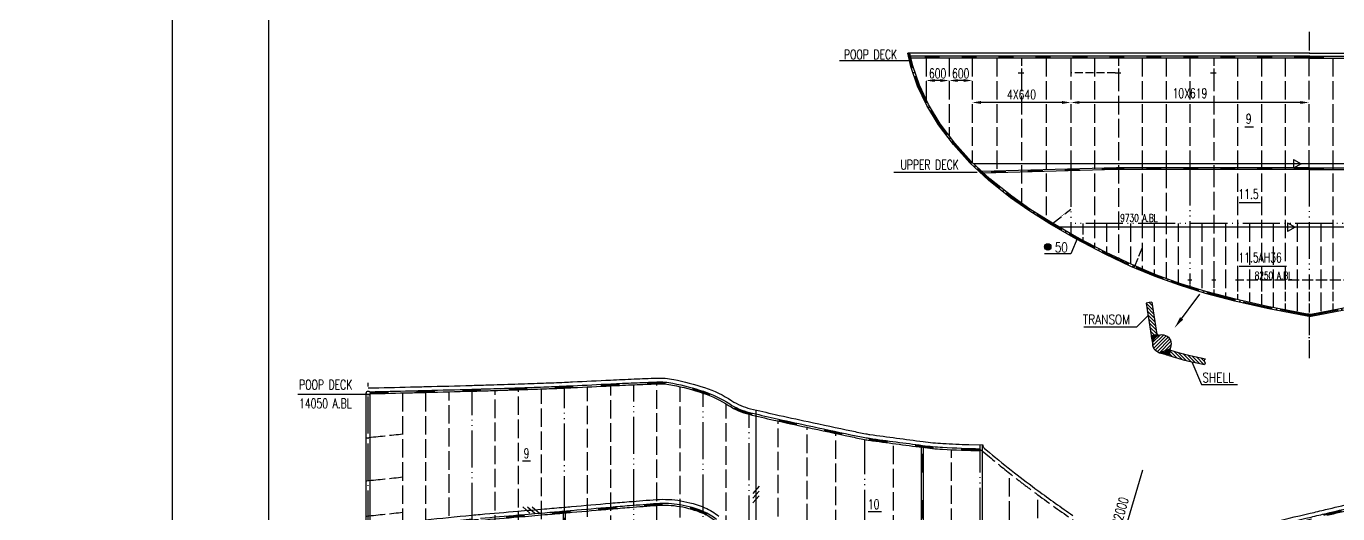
# Model space of a CAD drawing. Extents: x -12185 to 163857, y -7437 to 55100.
# Drawn here: x -12185 to 21888, y 17708 to 30374 of the extents above; entities that cross this region are included whole.
import ezdxf
from ezdxf.enums import TextEntityAlignment as Align

# ---------------------------------------------------------------- set-up
doc = ezdxf.new("R2010")
doc.units = 0
doc.header["$LTSCALE"] = 40
doc.header["$MEASUREMENT"] = 0
for name, pattern in [('ACAD_ISO02W100', [15, 12, -3]), ('ACAD_ISO03W100', [30, 12, -18]), ('ACAD_ISO04W100', [30.5, 24, -3, 0.5, -3]), ('ACAD_ISO05W100', [34, 24, -3, 0.5, -3, 0.5, -3]), ('DASHED1', [5.4, 4, -1.4]), ('S-DASHED', [8, 6, -2])]:
    doc.linetypes.add(name, pattern=pattern)
doc.layers.get('0').update_dxf_attribs({"linetype": 'CONTINUOUS'})
doc.layers.get('DEFPOINTS').update_dxf_attribs({"linetype": 'CONTINUOUS'})
for name, color, linetype in [('1', 2, 'CONTINUOUS'), ('BANFENG', 6, 'CONTINUOUS'), ('BT_ENG', 7, 'CONTINUOUS'), ('C-CAS', 4, 'ACAD_ISO02W100'), ('C-CEN', 4, 'ACAD_ISO04W100'), ('TEXT', 1, 'CONTINUOUS'), ('Y-CAS', 7, 'ACAD_ISO02W100'), ('Y-H', 2, 'ACAD_ISO03W100'), ('Y-PH', 2, 'ACAD_ISO05W100')]:
    doc.layers.add(name, color=color, linetype=linetype)
doc.styles.add('ROMANS', font='romans.shx', dxfattribs={"width": 0.7, "height": 250})
doc.dimstyles.new('DM-50', dxfattribs={"dimscale": 150, "dimtxt": 250, "dimasz": 1.5, "dimexe": 1, "dimexo": 0.5, "dimgap": 0.5, "dimtad": 0, "dimzin": 12, "dimdsep": 46, "dimtxsty": 'ROMANS', "dimcen": 0.1, "dimclrt": 4, "dimadec": 0, "dimazin": 0, "dimtfac": 1, "dimtofl": 0, "dimtmove": 2, "dimatfit": 3, "dimfxl": 0, "dimtolj": 1, "dimtzin": 12, "dimarcsym": 0})
pattern_1 = [(135, (-89114.492, 5808.904), (-13.258252, -13.258252), [])]

# ---------------------------------------------------------------- blocks, each defined once
blk = doc.blocks.new('*D6')
at = {"color": 0, "linetype": 'ByBlock', "transparency": 16777216}
blk.add_line((16816, 18839), (16311, 17137), dxfattribs=at)
blk.add_solid([(16275, 17148), (16346, 17127), (16246, 16922)], dxfattribs=at)
at = {"layer": 'DEFPOINTS', "color": 0, "linetype": 'ByBlock', "transparency": 16777216}
for p in [(16816, 18839), (16246, 16922)]:
    blk.add_point(p, dxfattribs=at)
at = {"color": 4, "linetype": 'ByBlock', "transparency": 16777216, "insert": (16234, 17764), "char_height": 250, "attachment_point": 5, "rotation": 73.4553, "style": 'ROMANS'}
blk.add_mtext('\\A1;R2000', dxfattribs=at)

msp = doc.modelspace()

# ---------------------------------------------------------------- hatches: boundary and pattern name
h = msp.add_hatch()
h.set_pattern_fill('ANSI31', color=256, scale=200, style=0)
h.set_pattern_definition([(45, (110541.39, 14208.445), (-17.6776695, 17.6776695), [])])
h.paths.add_polyline_path([(14272.702, 24641.087, 1.000000008), (14437.421, 24641.087, 1.000000008)])
h = msp.add_hatch()
h.set_pattern_fill('ANSI31', color=256, scale=500, angle=90, style=0)
h.set_pattern_definition([(135, (-89047.595, 6105.89), (-44.194174, -44.194174), [])])
h.paths.add_polyline_path([(17056.779, 23207.808), (17048.583, 23197.21), (17040.439, 23190.147), (17032.301, 23186.105), (17024.124, 23184.57), (17015.865, 23185.026), (17007.477, 23186.961), (16998.918, 23189.859), (16990.141, 23193.205), (16981.107, 23196.497), (16971.798, 23199.274), (16962.198, 23201.087), (16952.294, 23201.485), (16942.071, 23200.019), (16931.515, 23196.24), (16920.611, 23189.698), (16909.345, 23179.943), (17038.347, 22343.19), (17186.367, 22367.481)])
h = msp.add_hatch()
h.set_pattern_fill('ANSI31', color=256, scale=150, angle=90, style=0)
h.set_pattern_definition(pattern_1)
h.paths.add_polyline_path([(17222.335, 22341.164, 0.419459455), (17186.59, 22367.518), (17038.347, 22343.19, -0.002142408), (17046.433, 22298.504, 0.001900848), (17056.128, 22246.1, 0.002228475), (17068.001, 22184.759, 0.002225187), (17080.401, 22123.617, -0.29395719)])
h = msp.add_hatch()
h.set_pattern_fill('ANSI31', color=256, scale=500, style=0)
h.set_pattern_definition([(45, (-89041.825, 6105.89), (-44.194174, 44.194174), [])])
h.paths.add_polyline_path([(17080.397, 22122.111, 1), (17560.397, 22122.111, 1)])
h = msp.add_hatch()
h.set_pattern_fill('ANSI31', color=256, scale=150, angle=90, style=0)
h.set_pattern_definition(pattern_1)
edge = h.paths.add_edge_path()
edge.add_arc((17517.185, 21960.59), 28.519, 0.1898682, 84.1838523)
edge.add_arc((17320.397, 22122.111), 240, 254.6073676, 326.3038925, ccw=False)
edge.add_arc((20549.65, 32416.192), 11028.56, 252.6273967, 253.028948)
edge.add_arc((20674.477, 32863.858), 11493.172, 253.0851656, 253.4867169)
edge.add_arc((20674.477, 32863.858), 11493.172, 253.4867169, 253.7291296)
edge.add_arc((19465.36, 28688.36), 7146.148, 253.6553991, 254.0452727)
edge.add_line((17501.043, 21817.487), (17545.704, 21960.684))
h = msp.add_hatch()
h.set_pattern_fill('ANSI31', color=256, scale=500, angle=90, style=0)
h.set_pattern_definition([(135, (-89051.6, 6100.69), (-44.194174, -44.194174), [])])
h.paths.add_polyline_path([(17774.332, 21892.435), (17652.452, 21927.391), (17545.704, 21960.684), (17501.043, 21817.487), (17609.439, 21783.68), (17734.33, 21747.86), (17872.063, 21711.139), (18021.02, 21674.017), (18179.51, 21637.026), (18345.807, 21600.717), (18419.805, 21585.66), (18431.036, 21596.093), (18438.159, 21605.892), (18441.761, 21615.132), (18442.428, 21623.889), (18440.748, 21632.236), (18437.307, 21640.248), (18432.692, 21648.001), (18427.49, 21655.569), (18422.325, 21663.053), (18417.966, 21670.658), (18415.219, 21678.615), (18414.89, 21687.158), (18417.784, 21696.516), (18424.708, 21706.922), (18436.468, 21718.607), (18453.869, 21731.803), (18376.761, 21747.492), (18212.557, 21783.344), (18056.204, 21819.836), (17909.523, 21856.391)])

# ---------------------------------------------------------------- linework, layer by layer
at = {"color": 2}
msp.add_line((-5892.038, 33663.42), (-5892.038, -6336.58), dxfattribs=at)
at = {"color": 2, "linetype": 'S-DASHED', "ltscale": 0.9}
for p, q in [((13672.178, 29559.68), (13672.178, 29163.681)), ((16190.178, 29559.68), (16190.178, 29163.681)), ((18666.178, 29559.68), (18666.178, 29163.681))]:
    msp.add_line(p, q, dxfattribs=at)
at = {"color": 0, "linetype": 'ByBlock'}
for p, q in [((11567.178, 28963.57), (11417.178, 28963.57)), ((12167.178, 28963.57), (12017.178, 28963.57)), ((14727.178, 28392.682), (12617.178, 28392.682)), ((20917.178, 28392.682), (15177.178, 28392.682)), ((21142.178, 28467.682), (21142.178, 28542.682))]:
    msp.add_line(p, q, dxfattribs=at)
at = {"color": 2, "linetype": 'S-DASHED', "ltscale": 0.6}
for p, q in [((13586.763, 29163.681), (13757.592, 29163.681)), ((16104.763, 29163.681), (16275.592, 29163.681)), ((18580.763, 29163.681), (18751.592, 29163.681))]:
    msp.add_line(p, q, dxfattribs=at)
at = {"color": 3, "linetype": 'DASHED1', "ltscale": 1.3}
msp.add_line((16104.763, 29163.681), (14952.178, 29163.681), dxfattribs=at)
for p, q in [((19475.264, 27761.104), (19696.172, 27761.104)), ((16141.496, 26697.671), (12641.894, 26602.227)), ((16142.859, 26647.689), (12693.692, 26553.621)), ((12519.295, 26573.874), (10354.013, 26573.874)), ((19325.046, 25792.104), (19882.178, 25792.104)), ((27184.989, 25152.68), (14657.834, 25152.68)), ((19325.046, 24142.461), (20552.443, 24142.461)), ((16909.345, 23179.943), (17038.347, 22343.19)), ((17056.779, 23207.808), (17186.367, 22367.481)), ((16669.013, 22566.295), (16959.211, 22856.493)), ((15288.327, 22566.295), (16669.013, 22566.295)), ((17038.347, 22343.19), (17186.367, 22367.481)), ((17545.704, 21960.684), (17501.043, 21817.487)), ((18092.796, 21657.265), (18345.707, 21063.117)), ((-3287.725, 20803.005), (-5128.459, 20803.005)), ((-3350, 7848.87), (-3350, 20853.187)), ((-3250, 7848.87), (-3250, 20853.187)), ((18345.707, 21063.117), (19280.173, 21063.117)), ((11075, 16385.839), (11075, 19437.257)), ((11125, 16380.892), (11125, 19430.78)), ((12301.856, 19505.186), (12670, 19495.997)), ((12705.603, 19409.862), (12839.871, 19298.124)), ((6858.748, 18421.099), (6691.295, 18235.467)), ((6858.748, 18296), (6691.295, 18110.367)), ((6858.748, 18173.62), (6691.295, 17987.987)), ((715.375, 17889.198), (901.008, 17721.745)), ((840.475, 17889.198), (1026.107, 17721.745)), ((962.855, 17889.198), (1148.487, 17721.745)), ((1775, 12085.243), (1775, 17726.706)), ((1825, 12088.575), (1825, 17730.975))]:
    msp.add_line(p, q)
at = {"flags": 128}
for points in [[(27108.679, 26797.68), (12433.607, 26797.68)], [(21142.178, 26697.68), (16142.178, 26697.68)], [(21142.178, 26647.68), (16142.178, 26647.68)], [(21142.178, 26697.68), (27087.861, 26697.68)], [(21142.178, 26647.68), (27077.452, 26647.68)]]:
    msp.add_lwpolyline(points, dxfattribs=at)
for points in [[(15134.358, 24897.541), (14950.217, 24460.27), (14270.203, 24460.27)], [(17056.779, 23207.808), (16990.012, 23193.252), (16912.34, 23182.536), (16909.345, 23179.943)], [(17722.867, 22637.79), (18302.955, 23409.812)], [(17501.043, 21817.487), (17609.439, 21783.68), (17734.33, 21747.86), (17872.063, 21711.139), (18021.02, 21674.017), (18179.51, 21637.026), (18345.807, 21600.717), (18419.805, 21585.66)], [(17545.704, 21960.684), (17652.452, 21927.391), (17774.332, 21892.435), (17909.523, 21856.391), (18056.204, 21819.836), (18212.557, 21783.344), (18376.761, 21747.492), (18453.869, 21731.803)], [(18453.869, 21731.803), (18436.468, 21718.607), (18424.708, 21706.922), (18417.784, 21696.516), (18414.89, 21687.158), (18415.219, 21678.615), (18417.966, 21670.658), (18422.325, 21663.053), (18427.49, 21655.569), (18432.692, 21648.001), (18437.307, 21640.248), (18440.748, 21632.236), (18442.428, 21623.889), (18441.761, 21615.132), (18438.159, 21605.892), (18431.036, 21596.093), (18419.805, 21585.66)]]:
    msp.add_lwpolyline(points)
for points in [[(-1802.501, 17453.223, -0.000012819), (-606.91, 17573.423, -0.003477421)], [(-1797.499, 17403.474, -0.000012819), (-601.91, 17523.674, -0.003477421)], [(-381.523, 17592.843, -0.000053357), (597.875, 17676.5, -0.000014982), (1285.702, 17735.157, 0.00002012), (1797.874, 17778.84, 0.000517501), (1992.39, 17795.64, -0.000100137), (2997.833, 17883.329, -0.002229945), (3486.749, 17923.674, -0.001532959), (4198.208, 17976.996, -0.060352582), (4801.154, 17947.538, -0.057394845), (5409.706, 17769.882, -0.069988313), (5746.364, 17568.786, 0.087959353)], [(-377.263, 17543.024, -0.000053357), (602.125, 17626.68, -0.000014982), (1289.949, 17685.337, 0.00002012), (1802.126, 17729.021, 0.000517501), (1996.744, 17745.83, -0.000100137), (3002.167, 17833.517, -0.002229945), (3490.639, 17873.826, -0.001532959), (4201.792, 17927.125, -0.060352582), (4792.726, 17898.254, -0.057394845), (5390.294, 17723.804, -0.069988313), (5714.994, 17529.851, 0.087959353)], [(20094.339, 17367.267, 0.0003877), (21193.644, 17623.744, 0.001063065), (21594.197, 17718.423, 0.000064275), (22270.754, 17879.953, 0.000052808), (23094.186, 18076.753, 0.00026842)], [(21605.803, 17669.789, 0.000064275), (22282.372, 17831.321, 0.000052808), (23105.814, 18028.124, 0.00026842)], [(20105.661, 17318.566, 0.0003877), (21205.042, 17575.061, 0.001063065)]]:
    msp.add_lwpolyline(points, format="xyb", dxfattribs=at)
for points in [[(17038.347, 22343.19, -0.002142408), (17046.433, 22298.504, 0.001885559), (17056.049, 22246.521, 0.002234476), (17067.95, 22185.015, 0.002234476), (17080.401, 22123.617)], [(17501.043, 21817.487, -0.001701146), (17454.335, 21831.012, -0.001057725), (17407.685, 21844.735, -0.0017521), (17330.54, 21867.901, -0.0017521), (17256.693, 21890.72)], [(-3300, 20977.142, 0.000492701), (-2204.061, 21001.724, 0.000715051), (-1803.284, 21011.682, 0.00000311), (-614.792, 21042.921, 0.000321169), (-603.446, 21043.227, 0.00076597), (-129.256, 21057.03, 0.000501057), (595.921, 21079.979, 0.001211512), (1256.328, 21103.142, 0.001485489), (1794.574, 21124.929, 0.001394243), (2010.535, 21134.916, -0.000307159), (2994.031, 21182.543, -0.001261145), (3607.058, 21210.302, -0.001314652), (4195.317, 21233.904, -0.059120707), (4636.918, 21198.219, -0.029929399), (5439.133, 20986.033, -0.065296171), (6145.133, 20646.018, 0.086340849), (6629.072, 20437.419, 0.003404279), (7271.149, 20288.491, 0.002566209), (8126.161, 20100.904, 0.000885946), (9260.304, 19860.271, 0.00275491), (9624.378, 19785.792, 0.01528009), (9734.925, 19767.302, 0.001311866), (11116.194, 19583.149, 0.018083567), (11628.331, 19534.993, 0.006681427), (12301.856, 19505.186, 0.009660634)], [(-3250.538, 20878.181, 0.000471433), (-2201.72, 20901.751, 0.000715051), (-1800.657, 20911.717, 0.00000311), (-612.164, 20942.956, 0.000321169), (-600.689, 20943.265, 0.000765969), (-126.193, 20957.077, 0.000501057), (599.184, 20980.032, 0.001211512), (1260.075, 21003.213, 0.001485489), (1798.915, 21025.023, 0.001394243), (2015.434, 21035.036, -0.000307159), (2998.806, 21082.657, -0.001261145), (3611.33, 21110.393, -0.001314652), (4199.063, 21133.974, -0.059120707), (4617.175, 21100.187, -0.029929399), (5407.827, 20891.06, -0.065296171), (6090.395, 20562.329, 0.086340849), (6605.814, 20340.161, 0.003404279), (7249.218, 20190.926, 0.002566209), (8105.232, 20003.119, 0.000885946), (9239.723, 19762.412, 0.00275491), (9604.876, 19687.712, 0.01528009), (9721.45, 19668.214, 0.001311866), (11103.239, 19483.992, 0.018083567), (11622.576, 19435.159, 0.009660634), (12600.474, 19397.717, 0.009660634)], [(-3249.462, 20828.193, 0.000471433), (-2200.55, 20851.765, 0.000715051), (-1799.343, 20861.734, 0.00000311), (-610.85, 20892.973, 0.000321169), (-599.311, 20893.284, 0.000765969), (-124.662, 20907.1, 0.000501057), (600.816, 20930.059, 0.001211512), (1261.949, 20953.248, 0.001485489), (1801.085, 20975.07, 0.001394243), (2017.883, 20985.096, -0.000307159), (3001.194, 21032.714, -0.001261145), (3613.466, 21060.439, -0.001314652), (4200.937, 21084.009, -0.059120707), (4607.304, 21051.171, -0.029929399), (5392.173, 20843.573, -0.065296171), (6063.026, 20520.485, 0.086340849), (6594.186, 20291.532, 0.003404279), (7238.252, 20142.143, 0.002566209), (8094.768, 19954.226, 0.000885946), (9229.432, 19713.483, 0.00275491), (9595.124, 19638.672, 0.01528009), (9714.713, 19618.67, 0.001311866), (11096.761, 19434.413, 0.018083567), (11619.698, 19385.242, 0.009660634), (12599.526, 19347.726, 0.009660634)]]:
    msp.add_lwpolyline(points, format="xyb")
for centre, radius in [((14355.061, 24641.087), 82.359), ((17320.397, 22122.111), 240), ((-3300, 20844.56), 50.739)]:
    msp.add_circle(centre, radius)
for centre, radius, start, end in [((17191.519, 22336.785), 31.126, 8.0873178, 99.527825), ((17320.397, 22122.111), 240, 254.6073676, 326.3038925), ((17517.185, 21960.59), 28.519, 0.1898682, 84.1838523), ((12769.569, 19486.727), 100, 174.6811304, 230.2329037), ((38826.904, 50769.107), 40813.584, 230.4519511, 231.6180731), ((25025.702, 33345.036), 18585.866, 231.6180731, 233.9954115), ((62915.733, 85487.408), 83041.133, 233.99541151, 234.76192582)]:
    msp.add_arc(centre, radius, start, end)
at = {"color": 0, "linetype": 'ByBlock'}
for points in [[(11417.178, 29001.07), (11417.178, 28926.07), (11192.178, 28963.57)], [(11567.178, 29001.07), (11567.178, 28926.07), (11792.178, 28963.57)], [(12017.178, 29001.07), (12017.178, 28926.07), (11792.178, 28963.57)], [(12167.178, 29001.07), (12167.178, 28926.07), (12392.178, 28963.57)], [(12617.178, 28430.182), (12617.178, 28355.182), (12392.178, 28392.682)], [(14727.178, 28430.182), (14727.178, 28355.182), (14952.178, 28392.682)], [(15177.178, 28430.182), (15177.178, 28355.182), (14952.178, 28392.682)], [(20917.178, 28430.182), (20917.178, 28355.182), (21142.178, 28392.682)]]:
    msp.add_solid(points, dxfattribs=at)
msp.add_solid([(17871.885, 22752.878), (17651.698, 22543.073), (17791.938, 22812.949)])
at = {"layer": '1', "color": 7, "linetype": 'Continuous'}
msp.add_line((10768.629, 29472.68), (8946.873, 29472.68), dxfattribs=at)
at = {"layer": '1', "color": 2, "linetype": 'ACAD_ISO05W100'}
for p, q in [((14952.178, 26640.226), (14952.178, 24984.701)), ((18047.178, 26672.68), (18047.178, 23772.409)), ((21142.178, 26647.68), (21142.178, 23772.68)), ((27184.989, 25252.68), (14952.178, 25252.68))]:
    msp.add_line(p, q, dxfattribs=at)
at = {"layer": '1', "color": 2, "linetype": 'ACAD_ISO05W100', "ltscale": 0.3}
msp.add_line((14479.902, 25250.891), (14952.042, 25618.948), dxfattribs=at)
at = {"layer": '1', "color": 7, "linetype": 'Continuous'}
for points in [[(21142.562, 22840.8), (21090.153, 22840.8), (20052.199, 23042.712), (19216.635, 23231.509), (18449.205, 23432.721), (17772.584, 23643.227), (17143.477, 23872.503), (16514.263, 24134.235), (15845.603, 24450.342), (15080.532, 24853.881), (14404.484, 25239.695), (13861.1, 25582.993), (13387.581, 25915.772), (12815.481, 26370.77), (12328.559, 26827.688), (11903.267, 27299.867), (11514.903, 27813.638), (11208.742, 28317.779), (10973.355, 28820.708), (10798.528, 29328.814), (10716.42, 29672.68)], [(21142.562, 22890.8), (21094.971, 22890.8), (20062.485, 23091.648), (19228.489, 23280.091), (18462.979, 23480.799), (17788.58, 23690.614), (17161.648, 23919.098), (16534.561, 24179.945), (15867.962, 24495.078), (15104.593, 24897.719), (14430.241, 25282.565), (13888.844, 25624.607), (13417.543, 25955.828), (12848.204, 26408.63), (12364.305, 26862.712), (11941.857, 27331.733), (11556.321, 27841.762), (11252.882, 28341.422), (11019.769, 28839.492), (10846.597, 29342.787), (10767.826, 29672.68)], [(21142.562, 22890.8), (21190.153, 22890.8), (22222.639, 23091.648), (23056.635, 23280.091), (23822.145, 23480.799), (24496.544, 23690.614), (25123.477, 23919.098), (25750.563, 24179.945), (26417.163, 24495.078), (27180.532, 24897.719), (27184.989, 24900.263)], [(21142.562, 22840.8), (21194.971, 22840.8), (22232.925, 23042.712), (23068.489, 23231.509), (23835.919, 23432.721), (24512.54, 23643.227), (25141.648, 23872.503), (25770.861, 24134.235), (26439.522, 24450.342), (27184.989, 24843.541)]]:
    msp.add_lwpolyline(points, dxfattribs=at)
at = {"layer": '1', "color": 7, "linetype": 'Continuous', "flags": 128}
for points in [[(21142.178, 29672.68), (10716.42, 29672.68)], [(21142.178, 29672.68), (27184.989, 29672.68)], [(21142.178, 29597.68), (10768.629, 29597.68)], [(21142.178, 29547.68), (10768.629, 29547.68)], [(21142.178, 29597.68), (27184.989, 29597.68)], [(21142.178, 29547.68), (27184.989, 29547.68)]]:
    msp.add_lwpolyline(points, dxfattribs=at)
at = {"layer": 'BANFENG', "color": 232}
for p, q in [((20737.922, 26907.68), (20737.922, 26687.68)), ((20737.922, 26907.68), (20935.347, 26797.68)), ((20935.347, 26797.68), (20737.922, 26687.68)), ((20585.765, 25262.68), (20783.19, 25152.68)), ((20585.765, 25262.68), (20585.765, 25042.68)), ((20783.19, 25152.68), (20585.765, 25042.68)), ((711.282, 19085.599), (914.964, 19085.599)), ((9689.75, 17767.862), (10031.675, 17767.862))]:
    msp.add_line(p, q, dxfattribs=at)
at = {"layer": 'BANFENG', "color": 6}
msp.add_line((6775, 16594.092), (6775, 20402.761), dxfattribs=at)
at = {"layer": 'BANFENG'}
msp.add_line((12660, 16447.135), (12660, 19496.247), dxfattribs=at)
at = {"layer": 'BANFENG', "color": 232, "flags": 128}
for points in [[(47960.137, 8650, 0.000005882), (62842.444, 8649.825, 0.000003202), (90178.275, 8650)], [(91305.943, 8650.015, 0.000000381), (92100, 8650.034, 0.000034969)], [(45600, 8650.04, 0.00000105), (46350, 8650.03, -0.000004657)]]:
    msp.add_lwpolyline(points, format="xyb", dxfattribs=at)
at = {"layer": 'BANFENG', "color": 6, "flags": 128}
for points in [[(-1812.507, 17552.721, -0.000012819), (-616.911, 17672.922, -0.003477421)], [(-610.77, 17673.496, -0.000236869), (-390.045, 17692.479, -0.000053357), (589.375, 17776.138, -0.000014982), (1277.208, 17834.795, 0.00002012), (1789.372, 17878.478, 0.000517501), (1983.681, 17895.261, -0.000100137), (2989.164, 17982.952, -0.002229945), (3478.969, 18023.371, -0.001532959), (4191.04, 18076.739, -0.060352582), (4818.011, 18046.107, -0.057394845), (5448.528, 17862.038, -0.069988313), (5809.103, 17646.657, 0.087959353)]]:
    msp.add_lwpolyline(points, format="xyb", dxfattribs=at)
at = {"layer": 'BANFENG', "flags": 128}
msp.add_lwpolyline([(17177.176, 16871.224, 0.003448705), (17996.793, 17018.694, 0.006098508), (18574.027, 17133.973, 0.002002613), (19445.41, 17322.726, 0.002777577), (20071.694, 17464.669, 0.0003877), (21170.847, 17721.111, 0.001063065), (21570.987, 17815.693, 0.000064275), (22247.519, 17977.216, 0.000052808), (23070.931, 18174.011, 0.00026842)], format="xyb", dxfattribs=at)
at = {"layer": 'BT_ENG'}
msp.add_line((-8392.038, 34663.42), (-8392.038, -7336.58), dxfattribs=at)
at = {"layer": 'C-CAS', "color": 4}
for p, q in [((11192.178, 29547.68), (11192.178, 28471.123)), ((11792.178, 29547.68), (11792.178, 27529.746)), ((12392.178, 29547.68), (12392.178, 26836.557)), ((13032.178, 29547.68), (13032.178, 26587.862)), ((14312.178, 29547.68), (14312.178, 25357.155)), ((14952.178, 29547.68), (14952.178, 26640.226)), ((15571.178, 29547.68), (15571.178, 24651.618)), ((16809.178, 29547.68), (16809.178, 24065.714)), ((18047.178, 29547.68), (18047.178, 26672.68)), ((19285.178, 29547.68), (19285.178, 23772.68)), ((19904.178, 29547.68), (19904.178, 23772.68)), ((20523.178, 29547.68), (20523.178, 23772.68)), ((21761.178, 29547.68), (21761.178, 23772.68)), ((13672.178, 29163.681), (13672.178, 25776.876)), ((16190.178, 29163.681), (16190.178, 24342.751)), ((18666.178, 29163.681), (18666.178, 26672.68)), ((17428.178, 26647.68), (17428.178, 23821.962)), ((18666.178, 26672.68), (18666.178, 23772.409)), ((15880.678, 25252.68), (15880.678, 24489.067)), ((16499.678, 25252.68), (16499.678, 24196.436)), ((17118.678, 25252.68), (17118.678, 23936.972)), ((17737.678, 25252.68), (17737.678, 23709.165)), ((18356.678, 25252.68), (18356.678, 23513.871)), ((18975.678, 25252.68), (18975.678, 23346.376)), ((19594.678, 25252.68), (19594.678, 23197.35)), ((20213.678, 25252.68), (20213.678, 23062.237)), ((20832.678, 25252.68), (20832.678, 22941.824)), ((21451.678, 25252.68), (21451.678, 22941.824)), ((-2400, 17366.581), (-2400, 20847.13)), ((-1800, 10764.323), (-1800, 20861.717)), ((-1200, 17052.929), (-1200, 20877.485)), ((0, 12395.049), (0, 20910.942)), ((600, 17274.745), (600, 20930.032)), ((1200, 12166.874), (1200, 20950.939)), ((2400, 12232.199), (2400, 21003.745)), ((3000, 12381.122), (3000, 21032.657)), ((4200, 12637.918), (4200, 21083.974)), ((4800, 14015.457), (4800, 21009.442)), ((6000, 13582.275), (6000, 20560.545))]:
    msp.add_line(p, q, dxfattribs=at)
at = {"layer": 'C-CAS', "color": 2, "ltscale": 0.6}
for p, q in [((15261.678, 25252.68), (15261.678, 24814.864)), ((19285.184, 23772.409), (19285.184, 23267.011)), ((19904.184, 23772.409), (19904.184, 23127.147))]:
    msp.add_line(p, q, dxfattribs=at)
at = {"layer": 'C-CAS', "color": 2, "ltscale": 0.2}
msp.add_line((18047.184, 23772.409), (18047.184, 23609.889), dxfattribs=at)
at = {"layer": 'C-CAS', "color": 2, "ltscale": 0.4}
msp.add_line((18666.184, 23772.409), (18666.184, 23427.252), dxfattribs=at)
at = {"layer": 'C-CAS'}
for p, q in [((7350, 17040.634), (7350, 20117.103)), ((8100, 16885.56), (8100, 19953.106)), ((8850, 16732.556), (8850, 19793.52)), ((10350, 11792.423), (10350, 19533.056)), ((11850, 11963.723), (11850, 19373.014))]:
    msp.add_line(p, q, dxfattribs=at)
at = {"layer": 'C-CAS', "flags": 128}
for points in [[(12600, 15518.616, 0.00829237), (13585.149, 15532.354, 0.015840875), (14100, 15564.423, 0.000780111), (15462.726, 15694.888, 0.007730919), (15600, 15710.392, 0.004542918), (16444.216, 15826.793, 0.005830369), (17100, 15931.118, 0.003873943), (18018.641, 16095.599, 0.006098508), (18600, 16211.701, 0.002002613), (19472.362, 16400.666, 0.002777577), (20100, 16542.916, 0.0003877), (21199.343, 16799.403, 0.001063065), (21600, 16894.106, 0.000064275), (22276.563, 17055.637, 0.000052808), (23100, 17252.438, 0.00026842), (23826.798, 17426.636, -0.000252309), (24600, 17611.983, -0.00283105), (25132.822, 17736.238, -0.001562762), (26100, 17952.842, -0.00287665), (26789.637, 18100.872, -0.002453549), (27600, 18265.799, -0.003004024), (28354.335, 18410.767, -0.003045798), (29100, 18544.734, -0.002413194), (29884.384, 18676.835, -0.00264947), (30600, 18789.915, -0.001691022), (31385.677, 18907.085, -0.001861862), (32100, 19008.43, -0.001631571), (32878.493, 19113.337, -0.001762007), (33600, 19205.582, -0.002048949), (34339.073, 19294.354, -0.001991967), (35100, 19379.518, -0.002078072), (35854.446, 19457.744, -0.002104606), (36600, 19528.75, -0.001878072), (37370.657, 19595.956, -0.001985734), (38100, 19653.885, -0.001651489), (38862.826, 19708.892, -0.001709746), (39600, 19757.07, -0.001606191), (40381.054, 19802.916, -0.001745595), (41100, 19840.283, -0.001674138), (41884.506, 19875.678, -0.00183615), (42600, 19902.928, -0.001346158), (43329.762, 19926.071, -0.001275612), (44100, 19946.455, -0.00123264), (45131.164, 19968.569, -0.002711476), (45600, 19974.924, -0.000654359), (46264.747, 19979.459, 0.000520781), (47100, 19984.935, 0.000340557), (48131.693, 19993.475, -0.000750263), (48600, 19996.968, -0.000900929), (49192.724, 19999.432, -0.000588582), (50100, 20000.5), (54600, 20000.5), (58350, 20000.5), (61350, 20000.5), (64350, 20000.5), (67350, 20000.5), (69600, 20000.5), (72600, 20000.5), (75600, 20000.5), (77100, 20000.5), (80850, 20000.5), (83850, 20000.5, -0.000191262), (87942.384, 19998.934, -0.000676144), (89100, 19996.483, -0.000777883), (89478.649, 19994.581, -0.000622934), (89951.475, 19990.88, -0.000733765), (90334.273, 19986.845, -0.001056992), (90600, 19983.092, -0.001191618), (90803.908, 19979.295, -0.000935788), (91063.538, 19973.355, -0.001203791), (91504.179, 19961.387, -0.000890158), (92100, 19942.708, -0.000403206), (92529.578, 19928.127, -0.000506538), (92871.502, 19915.899, -0.000795218), (93216.867, 19902.648, -0.000716742), (93600, 19886.787, -0.001433177), (93895.778, 19873.268, -0.00107268), (94290.863, 19853.225, -0.001671057), (94662.959, 19832.301, -0.00142221), (95100, 19805.012, -0.001435761), (95474.741, 19779.462, -0.00153335), (95825.483, 19753.454, -0.001553625), (96209.814, 19722.569, -0.001529523), (96600, 19688.791, -0.00118032), (96998.117, 19652.151, -0.001321089), (97353.645, 19617.636, -0.001124702), (97727.414, 19579.504, -0.001127747), (98100, 19539.796, -0.001199524), (98517.1, 19493.379, -0.001269225), (98911.074, 19447.566, -0.001122222), (99257.6, 19405.589, -0.001135112), (99600, 19362.543, -0.001284707), (100002.39, 19309.975, -0.001345259), (100386.399, 19257.753, -0.001022928), (100749.291, 19206.651, -0.001057834), (101100, 19155.775, -0.000967238), (101562.81, 19086.722, -0.001151186), (101951.419, 19027.056, -0.000661506), (102319.443, 18969.184, -0.000867321), (102600, 18924.187, -0.000658555), (103024.048, 18854.848, -0.000710683), (103416.815, 18789.519, -0.000381124), (103801.733, 18724.632, -0.0004917), (104100, 18673.816, -0.000485937), (104523.066, 18600.887, -0.000489861), (104942.601, 18527.723, -0.000384418), (105305.609, 18463.762, -0.000473873), (105600, 18411.371, -0.000508861), (105905.774, 18356.333, -0.000412148), (106283.175, 18287.685, -0.000490626), (106694.966, 18212.013, -0.000498627), (107100, 18136.754, -0.000479171), (107406.028, 18079.272, -0.000390144), (107781.766, 18008.02, -0.000648508), (108178.597, 17931.913, -0.000610396), (108600, 17849.993, -0.000129106), (108650, 17840.197, -0.00057608)], [(12600, 19372.722, -0.077617237), (12652.967, 19341.034), (12839.398, 19185.887, 0.005088211), (13485.254, 18663.535, 0.010373468), (14099.526, 18197.391, 0.003344562), (15002.586, 17550.356, 0.010443051), (16228.828, 16721.954)]]:
    msp.add_lwpolyline(points, format="xyb", dxfattribs=at)
at = {"layer": 'C-CEN'}
msp.add_line((-3300, 7594.492), (-3300, 21110.895), dxfattribs=at)
at = {"layer": 'C-CEN', "color": 4, "ltscale": 0.5, "flags": 128}
for points in [[(21142.178, 30226.128), (21142.178, 29547.68)], [(21142.178, 22831.581), (21142.178, 21752.379)]]:
    msp.add_lwpolyline(points, dxfattribs=at)
at = {"layer": 'C-CEN', "color": 4, "ltscale": 0.8, "flags": 128}
for points in [[(21142.562, 22865.8), (21092.562, 22865.8), (21092.562, 22865.8), (20057.342, 23067.18), (19222.562, 23255.8), (18456.092, 23456.76), (17780.582, 23666.92), (17152.562, 23895.8), (16524.412, 24157.09), (15856.782, 24472.71), (15092.562, 24875.8), (14417.362, 25261.13), (13874.972, 25603.8), (13402.562, 25935.8), (12831.842, 26389.7), (12346.432, 26845.2), (11922.562, 27315.8), (11535.612, 27827.7), (11230.812, 28329.6), (10996.562, 28830.1), (10822.562, 29335.8), (10742.123, 29672.68)], [(21142.562, 22865.8), (21192.562, 22865.8), (21192.562, 22865.8), (22227.782, 23067.18), (23062.562, 23255.8), (23829.032, 23456.76), (24504.542, 23666.92), (25132.562, 23895.8), (25760.712, 24157.09), (26428.342, 24472.71), (27184.989, 24871.806)]]:
    msp.add_lwpolyline(points, dxfattribs=at)
at = {"layer": 'C-CEN', "color": 1, "flags": 128}
msp.add_lwpolyline([(-3300, 13556.8, -0.007347628), (-1155.425, 14143.689, -0.009984203), (436.914, 14520.658, -0.000018119), (1780.095, 14810.396, -0.0012233), (1800, 14814.638, -0.000032721), (2802.849, 15025.727, -0.000259869), (2929.138, 15052.232, -0.00006336), (2947.519, 15056.078, -0.000022192), (3000, 15067.048, -0.00485913), (3104.45, 15087.818, -0.001085454), (3573.09, 15175.231, -0.007701164), (3861.109, 15223.733, -0.006573823), (4200, 15270.897, -0.025360283), (4360.226, 15282.844, -0.012999696), (4673.518, 15282.13, -0.032556308), (5090.351, 15243.097, -0.042747167), (5400, 15166.039, -0.016016901), (5700.48, 15052.466, 0.012977296), (6070.447, 14910.053, 0.00385461), (6551.72, 14743.165, 0.039493743), (6600, 14730.984, 0.004378476), (6712.553, 14712.886, 0.000831084), (7306.476, 14623.724, 0.000010637), (8068.585, 14510.624, 0.000258065), (8100, 14505.979, 0.000239303), (8515.371, 14444.987, 0.000125796), (9305.625, 14329.537, 0.000388086), (9410.302, 14314.355, 0.000214186), (9600, 14287.074, 0.006072646), (9748.885, 14267.569, 0.002641621), (10091.867, 14228.705, 0.006107875), (10489.069, 14190.724, 0.003977855), (11100, 14144.719, 0.003138959), (11541.941, 14117.759, 0.004056388), (11884.196, 14101.82, 0.004837173), (12233.159, 14091.784, 0.004603089), (12600, 14088.163, 0.004707386), (12970.562, 14091.406, 0.00493717), (13323.754, 14101.312, 0.004058174), (13705.825, 14118.911, 0.003930171), (14100, 14143.384, 0.003195369), (14583.176, 14180.302, 0.004054736), (14963.487, 14214.913, 0.002506487), (15318.324, 14251.907, 0.003153594), (15600, 14284.501, 0.002806724), (16004.19, 14336.161, 0.00288989), (16396.151, 14390.803, 0.001765009), (16746.331, 14442.948, 0.001745724), (17100, 14498.154, 0.002360848), (17639.126, 14586.851, 0.00298659), (18064.524, 14661.519, 0.001595008), (18382.847, 14720.403, 0.002334646), (18600, 14762.341, 0.001602879), (18998.532, 14842.568, 0.001611109), (19394.507, 14924.932, 0.000502279), (19830.073, 15017.454, 0.000810044), (20100, 15075.532, 0.000569919), (20713.963, 15209.407, 0.000732173), (21191.594, 15314.859, 0.000227652), (21530.64, 15390.396, 0.001112136), (21600, 15406.045, 0.000052057), (21868.87, 15467.362, -0.000028336), (22362.81, 15580.034, -0.000005572), (23020.359, 15729.978, -0.000046005), (23100, 15748.13, -0.000615459), (23166.389, 15763.17, -0.000092033), (23610.495, 15863.116, -0.000208739), (24045.011, 15960.628, -0.000163455), (24600, 16084.743, -0.00061075), (24873.979, 16145.569, -0.000326356), (25386.922, 16258.439, -0.001087781), (25745.003, 16336.172, -0.001098262), (26100, 16411.611, -0.001753046), (26312.169, 16455.436, -0.001265861), (26606.356, 16514.351, -0.00192055), (27004.753, 16591.499, -0.001286988), (27600, 16702.81, -0.00092299), (28104.089, 16794.77, -0.001314787), (28458.249, 16857.742, -0.001335234), (28781.908, 16913.523, -0.001359844), (29100, 16966.581, -0.001647254), (29455.421, 17023.67, -0.001607638), (29819.973, 17079.794, -0.001259344), (30221.92, 17139.318, -0.001339858), (30600, 17193.3, -0.000838155), (31044.412, 17254.779, -0.001026783), (31407.367, 17303.61, -0.000708053), (31782.688, 17352.781, -0.000837832), (32100, 17393.353, -0.000914494), (32470.729, 17439.436, -0.00083881), (32875.081, 17488.26, -0.000854833), (33235.214, 17530.507, -0.000844263), (33600, 17572.044, -0.00106665), (33961.269, 17611.782, -0.000992555), (34349.679, 17652.887, -0.001078312), (34712.623, 17689.778, -0.001010717), (35100, 17727.518, -0.001065311), (35495.959, 17764.435, -0.001133719), (35868.175, 17797.488, -0.000999962), (36256.153, 17830.272, -0.001128698), (36600, 17857.853, -0.000794775), (36955.168, 17884.968, -0.000810716), (37303.436, 17910.431, -0.000753295), (37682.082, 17936.926, -0.000682644), (38100, 17964.962, -0.000896343), (38529.661, 17992.423, -0.000927342), (38945.053, 18017.451, -0.001009246), (39268.31, 18035.672, -0.000983796), (39600, 18053.042, -0.001234465), (39962.869, 18070.431, -0.001228856), (40327.476, 18086.103, -0.000959868), (40749.45, 18102.391, -0.00115562), (41100, 18114.436, -0.000476619), (41459.633, 18125.619, -0.000546075), (41773.544, 18134.737, -0.000489509), (42092.331, 18143.336, -0.000307396), (42600, 18156.221, -0.000885184), (43168.341, 18169.288, -0.001067521), (43639.647, 18178.284, -0.001303349), (43952.008, 18182.764, -0.002751169), (44100, 18183.686, -0.000537689), (44284.897, 18183.622, -0.000205101), (44769.62, 18182.735, -0.000518302), (45418.193, 18180.609, 0.001848995), (45600, 18180.497, 0.000033344), (45833.354, 18181.232, -0.000014648), (46364.539, 18182.924, -0.00000108), (46726.329, 18184.065, -0.000001045), (47100, 18185.243, -0.0003673), (47771.425, 18186.863, -0.000452059), (48316.963, 18187.286, -0.000726614), (48492.904, 18187.007, -0.001193697), (48600, 18186.427, -0.001351978), (48730.28, 18185.057, -0.000433397), (49136.669, 18179.332, -0.000760076), (49757.037, 18169.113, 0.001374892), (50100, 18163.885), (51556.526, 18145.688), (51600, 18145.144), (53100, 18126.404), (54600, 18107.664), (56100, 18088.924), (56850, 18079.554), (57975, 18065.499), (59100, 18051.444), (60600, 18032.704), (61725, 18018.649), (62850, 18004.594), (63975, 17990.538), (65100, 17976.483), (67350, 17976.483), (69600, 17976.483), (72100, 17976.483), (73350, 17976.483), (74850, 17976.483), (76725, 17976.483), (78975, 17976.483), (80850, 17976.483), (83100, 17976.483), (85350, 17976.483), (87600, 17976.483), (89089.871, 17976.483), (89101.221, 17976.483, -0.000555361), (89370.168, 17976.186, -0.000457252), (89696.82, 17975.164, -0.000925362), (89906.279, 17973.929, -0.001018041), (90096.663, 17972.067, -0.00065612), (90226.782, 17970.359, -0.000861993), (90325.82, 17968.757, -0.000692691), (90444.067, 17966.478, -0.000525257), (90600, 17963.092, -0.000599048), (90908.189, 17955.706, -0.000545663), (91246.511, 17946.823, -0.00020621), (91747.153, 17932.925, -0.000341444), (92049.5, 17924.201, -0.000000614), (92086.688, 17923.102, -0.00001774), (92087.975, 17923.064, -0.000010483), (92089.137, 17923.03, -0.000001121), (92100, 17922.708, -0.000645561), (92162.478, 17920.774, -0.000252105), (92322.454, 17915.535, -0.000626344), (92543.561, 17907.905, -0.000422269), (92871.502, 17895.899, -0.000228609), (93057.534, 17888.846, -0.000266906), (93216.867, 17882.648, -0.000489073), (93404.943, 17875.046, -0.000471532), (93600, 17866.787, -0.000603427), (93728.449, 17861.071, -0.000463173), (93895.778, 17853.268, -0.000789755), (94071.765, 17844.619, -0.000634265), (94290.863, 17833.225, -0.000737603), (94471.455, 17823.337, -0.000695463), (94662.959, 17812.301, -0.00085117), (94872.486, 17799.576, -0.000783718), (95100, 17785.012, -0.000645267), (95299.959, 17771.638, -0.000738076), (95474.741, 17759.462, -0.000746478), (95647.183, 17746.934, -0.000721798), (95825.483, 17733.454, -0.000821689), (96016.88, 17718.39, -0.000814929), (96209.814, 17702.569, -0.000726644), (96406.856, 17685.8, -0.000741119), (96600, 17668.791, -0.000613802), (96811.057, 17649.628, -0.000692379), (96998.117, 17632.151, -0.000558325), (97186.31, 17614.093, -0.000627775), (97353.645, 17597.636, -0.00059512), (97537.966, 17579.053, -0.000578364), (97727.581, 17559.487, -0.000548363), (97909.422, 17540.309, -0.000523104), (98100, 17519.796, -0.000640531), (98305.834, 17497.156, -0.000625413), (98516.585, 17473.436, -0.00060735), (98721.364, 17449.876, -0.000657642), (98910.429, 17427.639, -0.000536963), (99090.238, 17406.055, -0.000570785), (99259.348, 17385.376, -0.000564715), (99422.863, 17365.003, -0.000521143), (99600, 17342.543, -0.000688767), (99794.574, 17317.393, -0.000667661), (99995.228, 17290.903, -0.000625035), (100189.913, 17264.69, -0.000649642), (100377.158, 17238.991, -0.000521648), (100574.456, 17211.443, -0.000585437), (100750.202, 17186.506, -0.000476607), (100924.113, 17161.453, -0.000471122), (101100, 17135.775, -0.000545178), (101318.562, 17103.413, -0.000562126), (101530.464, 17071.557, -0.000435963), (101731.269, 17040.96, -0.0004874), (101910.832, 17013.26, -0.00040407), (102118.46, 16980.851, -0.000474167), (102295.346, 16952.923, -0.000343908), (102459.727, 16926.693, -0.000402916), (102600, 16904.095, -0.000412721), (102774.463, 16875.697, -0.000384638), (102961.615, 16844.927, -0.000320973), (103152.588, 16813.252, -0.000332986), (103336.632, 16782.479, -0.000323018), (103535.879, 16748.895, -0.000324826), (103733.974, 16715.242, -0.000320919), (103927.638, 16682.084, -0.000360496), (104100, 16652.331, -0.000342756), (104254.728, 16625.398, -0.00029652), (104433.541, 16594.036, -0.000376916), (104621.682, 16560.778, -0.000335005), (104833.305, 16523.058, -0.000410484), (105014.296, 16490.519, -0.000374466), (105212.64, 16454.539, -0.000494676), (105412.095, 16417.999, -0.000524887), (105600, 16383.179, -0.000438901), (105739.924, 16356.971, -0.000400195), (105893.333, 16327.971, -0.000558841), (106057.805, 16296.553, -0.000451175), (106261.447, 16257.225, -0.000620489), (106448.617, 16220.663, -0.000555623), (106657.541, 16179.34, -0.000669127), (106880.806, 16134.612, -0.000681185), (107100, 16090.084, -0.000473033), (107275.107, 16054.091, -0.000509043), (107437.761, 16020.324, -0.00060404), (107609.818, 15984.206, -0.000547185), (107799.66, 15943.898, -0.000729893), (107977.712, 15905.617, -0.000641195), (108180.274, 15861.485, -0.000769008), (108388.233, 15815.563, -0.000754672), (108600, 15768.123, -0.000632528), (108779.643, 15727.355, -0.000657567), (108952.345, 15687.694, -0.00074867), (109129.019, 15646.597, -0.000697978), (109318.397, 15601.967, -0.00082029), (109501.058, 15558.334, -0.000769399), (109695.651, 15511.196, -0.000831886), (109895.592, 15462.085, -0.000813043), (110100, 15411.162, -0.000716135), (110291.913, 15362.729, -0.000761523), (110472.252, 15316.649, -0.00076817), (110652.422, 15270.024, -0.00075213), (110836.29, 15221.846, -0.000822717), (111025.019, 15171.758, -0.000808401), (111216.923, 15120.157, -0.000789247), (111410.181, 15067.53, -0.000802842), (111600, 15015.188, -0.000722242), (111790.591, 14962.008, -0.000751757), (111973.548, 14910.376, -0.00071967), (112155.414, 14858.474, -0.000707596), (112340.233, 14805.158, -0.000777234), (112534.983, 14748.35, -0.00077855), (112729.227, 14691.033, -0.000742374), (112922.451, 14633.378, -0.000807165), (113100, 14579.8, -0.00067557), (113272.309, 14527.245, -0.000673188), (113445.085, 14474.038, -0.000692075), (113627.063, 14417.453, -0.000678108), (113812.63, 14359.194, -0.000750662), (113990.741, 14302.715, -0.000672478), (114189.379, 14239.105, -0.000799277), (114390.588, 14174.018, -0.000767186), (114600, 14105.553, -0.00078796), (114782.426, 14045.281, -0.000756009), (114972.367, 13981.875, -0.000907486), (115169.513, 13915.335, -0.000927853), (115362.091, 13849.547, -0.000851768), (115521.725, 13794.379, -0.00077365), (115697.28, 13733.069, -0.000997559), (115874.414, 13670.502, -0.000782312), (116100, 13589.917, -0.001122824), (116321.475, 13509.848, -0.001165815), (116534.427, 13431.756, -0.001184355), (116732.34, 13358.122, -0.001270887), (116916.438, 13288.597, -0.000922492), (117100.424, 13218.19, -0.00106581), (117259.426, 13156.618, -0.000827852), (117416.988, 13094.916, -0.000711863), (117600, 13022.597, -0.000998832), (117864.859, 12916.887, -0.001143559), (118095.8, 12823.565, -0.000676649), (118290.596, 12744.023, -0.000817162), (118451.699, 12677.677, -0.000588807), (118682.01, 12582.07, -0.001018014), (118815.041, 12526.345, -0.000263681), (118921.366, 12481.485, -0.000978103), (118950, 12469.321), (119294.075, 12322.349), (119637.296, 12175.744, 0.000046058), (119760.832, 12122.989, 0.00001659), (120103.813, 11976.574, 0.000003749), (120121.514, 11969.018, 0.00000233), (120150, 11956.86, 0.000103324), (120268.305, 11906.393, 0.000060299), (120471.053, 11819.984, 0.000069396), (120752.073, 11700.302, 0.000051778), (121128.753, 11539.987, 0.000007592), (121270.924, 11479.5, 0.000038087), (121299.265, 11467.445, 0.000035272), (121334.804, 11452.335, 0.000082497), (121350, 11445.878, 0.000102313), (121356.465, 11443.133, 0.000027956), (121380.13, 11433.096, 0.000125289), (121411.197, 11419.93, 0.00003146), (121534.934, 11367.537, 0.000129787), (121706.19, 11295.088, 0.00008915), (121955.554, 11189.725, 0.000143587), (122273.175, 11055.696, 0.000164791), (122550, 10939.083, 0.000019047), (122622.427, 10908.604, 0.000021796), (122685.72, 10881.975, 0.000096061), (122793.402, 10836.7, 0.000036762), (123074.817, 10718.469, 0.000245903), (123276.19, 10633.999, 0.000212824), (123508.953, 10536.613, 0.000494086), (123666.203, 10471.083, 0.000928273), (123750, 10436.441, 0.000255023), (123771.206, 10427.733, 0.000185065), (123800.439, 10415.76, 0.000744864), (123842.175, 10398.755, 0.000220588), (123983.217, 10341.608, 0.001095706), (124160.526, 10270.309, 0.000786118), (124408.034, 10171.863, 0.001205501), (124698.604, 10057.626, 0.001396184), (124950, 9960.299, 0.000191006), (125031.604, 9929.003, 0.00024806), (125094.46, 9904.961, 0.000776652), (125221.279, 9856.751, 0.000492084), (125421.628, 9781.169, 0.001705544), (125529.016, 9741.196, 0.000809004), (125755.831, 9658.063, 0.002679359), (125964.867, 9583.098, 0.003037497), (126150, 9519.083, 0.003165177), (126229.322, 9492.753, 0.00221499), (126343.068, 9456.349, 0.005269754), (126473.95, 9416.611, 0.003864445), (126653.385, 9365.693, 0.005402583), (126787.168, 9330.394, 0.004503093), (126948.48, 9291.234, 0.006613675), (127130.705, 9251.264, 0.005523218), (127350, 9208.714, 0.004581757), (127527.181, 9178.036, 0.005650117), (127671.34, 9156.105, 0.005959692), (127801.511, 9139.383, 0.005254697), (127949.533, 9123.735, 0.007139033), (128122.376, 9109.783, 0.008045828), (128276.046, 9102.067, 0.005454813), (128433.523, 9098.417, 0.00737706), (128550, 9098.707, 0.00265847), (128686.293, 9101.783, 0.003660295), (128785.247, 9105.267, 0.002002128), (128870.287, 9109.227, 0.001337781), (128997.516, 9116.002, 0.004739398), (129261.113, 9133.255, 0.00560447), (129483.675, 9152.453, 0.003141608), (129660.356, 9170.812, 0.006178996), (129750, 9181.819, 0.000019853), (129759.701, 9183.133, 0.000101041), (129761.606, 9183.391, 0.000541733), (129784.216, 9186.487, 0.000243208), (129834.567, 9193.464, 0.005041763), (129837.518, 9193.904, 0.000143932), (129940.689, 9210.407, 0.008989964), (129991.847, 9219.552, 0.005196784), (130079.856, 9237.874)], format="xyb", dxfattribs=at)
at = {"layer": 'DEFPOINTS', "color": 0, "linetype": 'ByBlock'}
for p in [(11792.178, 29447.68), (12392.178, 29447.68), (21142.178, 28392.682)]:
    msp.add_point(p, dxfattribs=at)
at = {"layer": 'TEXT', "color": 1}
msp.add_lwpolyline([(600, 15422.284, -0.000001645), (1785.407, 15621.488, -0.000133646)], format="xyb", dxfattribs=at)
at = {"layer": 'Y-CAS', "color": 2}
for p, q in [((17428.178, 29547.68), (17428.178, 26647.68)), ((21142.178, 26672.68), (21142.178, 29572.68)), ((13356.141, 16353.241), (13356.141, 18766.229)), ((14100, 16389.883), (14100, 18197.047))]:
    msp.add_line(p, q, dxfattribs=at)
at = {"layer": 'Y-CAS', "color": 2, "ltscale": 0.5}
for p, q in [((16607.142, 24122.409), (16809.184, 24608.125)), ((20523.184, 23772.409), (20523.184, 23001.759)), ((21761.184, 23772.409), (21761.184, 23001.571))]:
    msp.add_line(p, q, dxfattribs=at)
at = {"layer": 'Y-CAS', "color": 2, "ltscale": 0.6, "flags": 128}
for points in [[(18097.184, 23772.409), (17997.184, 23772.409)], [(18716.184, 23772.409), (18616.184, 23772.409)], [(23049.356, 23773.281), (19235.184, 23772.409)]]:
    msp.add_lwpolyline(points, dxfattribs=at)
at = {"layer": 'Y-CAS', "color": 2, "ltscale": 0.5, "flags": 128}
msp.add_lwpolyline([(21142.178, 23772.68), (21142.565, 22890.529)], dxfattribs=at)
at = {"layer": 'Y-CAS', "color": 2, "flags": 128}
for points in [[(-3340.027, 19684.116, -0.00051696), (-2400, 19783.237, -0.000863142)], [(-3340.027, 18565.216, -0.00051696), (-2400, 18664.337, -0.000863142)], [(-3340.027, 17647.516, -0.00051696), (-2400, 17746.637, -0.000863142)]]:
    msp.add_lwpolyline(points, format="xyb", dxfattribs=at)
at = {"layer": 'Y-H', "color": 2, "ltscale": 0.8}
msp.add_line((16142.178, 26672.68), (12667.793, 26577.924), dxfattribs=at)
at = {"layer": 'Y-H'}
for p, q in [((11100, 16383.351), (11100, 19433.991)), ((1800, 13524.258), (1800, 17728.839))]:
    msp.add_line(p, q, dxfattribs=at)
at = {"layer": 'Y-H', "color": 2, "ltscale": 0.8, "flags": 128}
for points in [[(21142.178, 29572.68), (10768.629, 29572.68)], [(21142.178, 29572.68), (27184.989, 29572.68)], [(21142.178, 26672.68), (16142.178, 26672.68)], [(21142.178, 26672.68), (27082.656, 26672.68)]]:
    msp.add_lwpolyline(points, dxfattribs=at)
at = {"layer": 'Y-H', "flags": 128}
for points in [[(-3300, 17271.641, -0.00060319), (-2204.061, 17387.011, -0.000863142), (-1800, 17428.349, -0.000012819), (-604.41, 17548.549, -0.003477421), (-600, 17548.961, -0.000236869), (-379.393, 17567.933, -0.000053357), (600, 17651.59, -0.000014982), (1287.826, 17710.247, 0.00002012), (1800, 17753.93, 0.000517501), (1994.567, 17770.735, -0.000100137), (3000, 17858.423, -0.002229945), (3488.694, 17898.75, -0.001532959), (4200, 17952.06, -0.060352582), (4796.94, 17922.896, -0.057394845), (5400, 17746.843, -0.069988313), (5730.679, 17549.319, 0.087959353), (6000, 17401.23, 0.010195234), (6387.053, 17278.578, 0.018845259), (6600, 17224.475, 0.001287233), (7212.729, 17094.811, 0.000889743), (8100, 16911.081, 0.00074252), (9069.776, 16713.566, 0.001359217), (9600, 16607.894, 0.015458467), (10122.899, 16521.852, 0.008326605), (11100, 16408.474, 0.010452185), (11872.02, 16348.163, 0.011111692), (12600, 16322.792, 0.010156548), (13375.391, 16328.761, 0.010855397), (14100, 16364.819, 0.006328836), (14932.318, 16434.973, 0.007867512), (15600, 16510.392, 0.00447173), (16450.813, 16627.826, 0.005842723), (17100, 16731.118, 0.003861589), (18019.776, 16895.825, 0.006098508), (18600, 17011.701, 0.002002613), (19472.362, 17200.666, 0.002777577), (20100, 17342.916, 0.0003877), (21199.343, 17599.403, 0.001063065), (21600, 17694.106, 0.000064275), (22276.563, 17855.637, 0.000052808), (23100, 18052.438, 0.00026842), (23826.798, 18226.636, -0.000252309), (24600, 18411.983, -0.00283105), (25132.822, 18536.238, -0.001562762), (26100, 18752.842, -0.00287665), (26789.637, 18900.872, -0.002453549), (27600, 19065.799, -0.003004024), (28354.335, 19210.767, -0.003045798), (29100, 19344.734, -0.002413194), (29884.384, 19476.835, -0.00264947), (30600, 19589.915, -0.001691022), (31385.677, 19707.085, -0.001861862), (32100, 19808.43, -0.001631571), (32878.493, 19913.337, -0.001762007), (33600, 20005.582, -0.002048949), (34339.073, 20094.354, -0.001991967), (35100, 20179.518, -0.002078072), (35854.446, 20257.744, -0.002104606), (36600, 20328.75, -0.001878072), (37370.657, 20395.956, -0.001985734), (38100, 20453.885, -0.001651489), (38862.826, 20508.892, -0.001709746), (39600, 20557.07, -0.001606191), (40381.054, 20602.916, -0.001745595), (41100, 20640.283, -0.001674138), (41884.506, 20675.678, -0.00183615), (42600, 20702.928, -0.001346158), (43329.762, 20726.071, -0.001275612), (44100, 20746.455, -0.00123264), (45131.164, 20768.569, -0.002711476), (45600, 20774.924, -0.000654359), (46264.747, 20779.459, 0.000520781), (47100, 20784.935, 0.000340557), (48131.693, 20793.475, -0.000750263), (48600, 20796.968, -0.000900929), (49192.724, 20799.432, -0.000588582), (50100, 20800.5), (51926.273, 20800.5), (55022.713, 20800.5), (58449.485, 20800.5), (62744.034, 20800.5), (65924.939, 20800.5), (69653.598, 20800.5), (72957.436, 20800.5), (76533.417, 20800.5), (79483.821, 20800.5), (82449.592, 20800.5), (84616.295, 20800.5), (88022.096, 20800.5, -0.000931549), (88187.187, 20800.192, -0.000168479), (89100, 20796.483, -0.001131847), (89955.938, 20790.78, -0.001504115), (90600, 20783.092, -0.002993112), (91059.66, 20773.47, -0.001322167), (92100, 20742.708, -0.001264563), (92871.502, 20715.899, -0.00133895), (93600, 20686.787, -0.002960895), (94290.863, 20653.225, -0.002526589), (95100, 20605.012, -0.003189366), (95825.483, 20553.454, -0.0029846), (96600, 20488.791, -0.002435097), (97353.645, 20417.636, -0.002456492), (98100, 20339.796, -0.002198056), (98911.074, 20247.566, -0.002584845), (99600, 20162.543, -0.002254801), (100386.399, 20057.753, -0.002481579), (101100, 19955.775, -0.00156857), (101952.095, 19826.954, -0.002060596), (102600, 19724.187, -0.000991158), (103426.673, 19587.888, -0.001215992), (104100, 19473.816, -0.000728286), (105003.823, 19317.077, -0.001103397), (105600, 19211.439, -0.000721916), (106385.997, 19069.204, -0.000794269), (107100, 18937.759, -0.000476144), (107872.499, 18793.516, -0.000505409), (108600, 18656.197, -0.000587786), (109499.159, 18484.439, -0.000879125), (110100, 18367.838, -0.000597128), (110624.333, 18264.477, -0.000320786), (111600, 18070.284, -0.000420889), (112203.24, 17949.287, -0.000283047), (113100, 17768.102, -0.001652739), (113634.139, 17658.028, -0.000913014), (114600, 17453.815, -0.003411002), (115205.115, 17320.397, -0.002300524), (116100, 17112.343, -0.004904976), (116805.276, 16937.622, -0.004332218), (117600, 16725.086, -0.004823871), (118323.318, 16517.381, -0.005533454), (118950, 16323.288, -0.003291507), (119595.584, 16110.784, -0.003814462), (120150, 15919.514, -0.002244123), (120830.036, 15675.646, -0.002923955), (121350, 15483.094, -0.002223501), (122153.887, 15175.951, -0.004488978), (122550, 15018.482, -0.000160885), (123133.698, 14780.132, 0.000152372), (123750, 14528.455, 0.000031615), (124192.948, 14347.761, -0.000018498), (124950, 14038.955, -0.002221162), (125489.071, 13816.243, 0.001811018), (126150, 13542.552, 0.016021531), (126551.706, 13392.751, 0.008196679), (127350, 13138.349, 0.016681073), (127947.375, 12980.23, 0.016791533), (128550, 12863.199, 0.038805756), (129177.348, 12812.484, -0.042498445), (129750, 12761.94, -0.005849637), (130196.878, 12678.458, -0.0169133), (130350, 12642.573, -0.003008178), (130675.115, 12552.579, 0.003558969), (130950, 12476.816, 0.000425456), (131106.644, 12434.981, -0.000150342), (131550, 12316.838, -0.002946545), (131666.859, 12284.922, -0.001201585), (131952.76, 12204.282)], [(-3250, 20853.187, 0.000432114), (-2313.966, 20874.028, 0.000786921), (-1800, 20886.725, 0.000002832), (-609.825, 20918.009, 0.000343082), (-600, 20918.274, 0.000744057), (-117.076, 20932.353, 0.000501057), (600, 20955.045, 0.001211512), (1261.012, 20978.23, 0.001485489), (1800, 21000.047, 0.001394243), (2016.658, 21010.066, -0.000307159), (3000, 21057.685, -0.001261145), (3612.398, 21085.416, -0.001314652), (4200, 21108.992, -0.059120707), (4612.239, 21075.679, -0.029929399), (5400, 20867.317, -0.065296171), (6076.71, 20541.407, 0.086340849), (6600, 20315.846, 0.003404279), (7243.735, 20166.534, 0.002566209), (8100, 19978.672, 0.000885946), (9234.577, 19737.947, 0.00275491), (9600, 19663.192, 0.01528009), (9718.081, 19643.442, 0.001311866), (11100, 19459.202, 0.018083567), (11621.137, 19410.2, 0.009660634), (12600, 19372.722)]]:
    msp.add_lwpolyline(points, format="xyb", dxfattribs=at)
at = {"layer": 'Y-PH'}
for p, q in [((-600, 17548.961), (-600, 20893.258)), ((1800, 17728.839), (1800, 20975.023)), ((3600, 17907.381), (3600, 21059.863)), ((5400, 12326.475), (5400, 20840.981)), ((6600, 17224.475), (6600, 20290.142)), ((9600, 16013.859), (9600, 19637.709)), ((12600, 16058.58), (12600, 19497.744)), ((3600, 12519.387), (3600, 17907.381))]:
    msp.add_line(p, q, dxfattribs=at)

# ---------------------------------------------------------------- texts
at = {"style": 'ROMANS'}
for s, width, p in [('9', 0.7, (19499.476, 27844.017)), ('11.5', 0.7, (19307.378, 25889.23)), ('50', 0.8, (14535.1, 24501.738)), ('11.5AH36', 0.7, (19307.378, 24239.587)), ('TRANSOM', 0.8, (15269.326, 22630.195)), ('SHELL', 0.8, (18370.377, 21121.252))]:
    msp.add_text(s, height=250, dxfattribs=dict(at, width=width)).set_placement(p)
at = {"style": 'ROMANS', "width": 0.7}
for s, p in [('POOP DECK', (-5095.106, 20935.598)), ('14050 A.BL', (-5095.106, 20449.069))]:
    msp.add_text(s, height=250, rotation=0.0887223, dxfattribs=at).set_placement(p)
at = {"color": 4, "linetype": 'ByBlock', "char_height": 250, "attachment_point": 5, "style": 'ROMANS'}
for s, insert in [('\\A1;600', (11492.178, 29149.029)), ('\\A1;600', (12092.178, 29149.029)), ('\\A1;4X640', (13672.178, 28599.607)), ('\\A1;10X619', (18047.178, 28632.807))]:
    msp.add_mtext(s, dxfattribs=dict(at, insert=insert))
at = {"layer": '1', "color": 7, "linetype": 'Continuous', "style": 'ROMANS', "width": 0.7}
for s, height, p in [('POOP DECK', 250, (9061.087, 29514.344)), ('9730 A.BL', 200, (16236.844, 25294.614))]:
    msp.add_text(s, height=height, dxfattribs=at).set_placement(p)
for s, height, p in [('UPPER DECK', 250, (11285.286, 26776.479)), ('8250 A.BL', 200, (20215.241, 23895.019))]:
    msp.add_text(s, height=height, dxfattribs=at).set_placement(p, align=Align.MIDDLE)
at = {"layer": 'BANFENG', "color": 232, "style": 'ROMANS', "width": 0.7}
for s, p in [('9', (736.742, 19153.441)), ('10', (9680.754, 17830.801))]:
    msp.add_text(s, height=250, dxfattribs=at).set_placement(p)

# ---------------------------------------------------------------- dimensions: what is measured, and where the dimension line sits
dim = msp.add_radius_dim(center=(16815.977, 18838.834), mpoint=(16246.448, 16921.639), dimstyle='DM-50')
dim.commit()
dim.dimension.update_dxf_attribs({"geometry": '*D6', "text_midpoint": (16234.185, 17763.671), "dimtype": 132})

doc.saveas('drawing.dxf')
